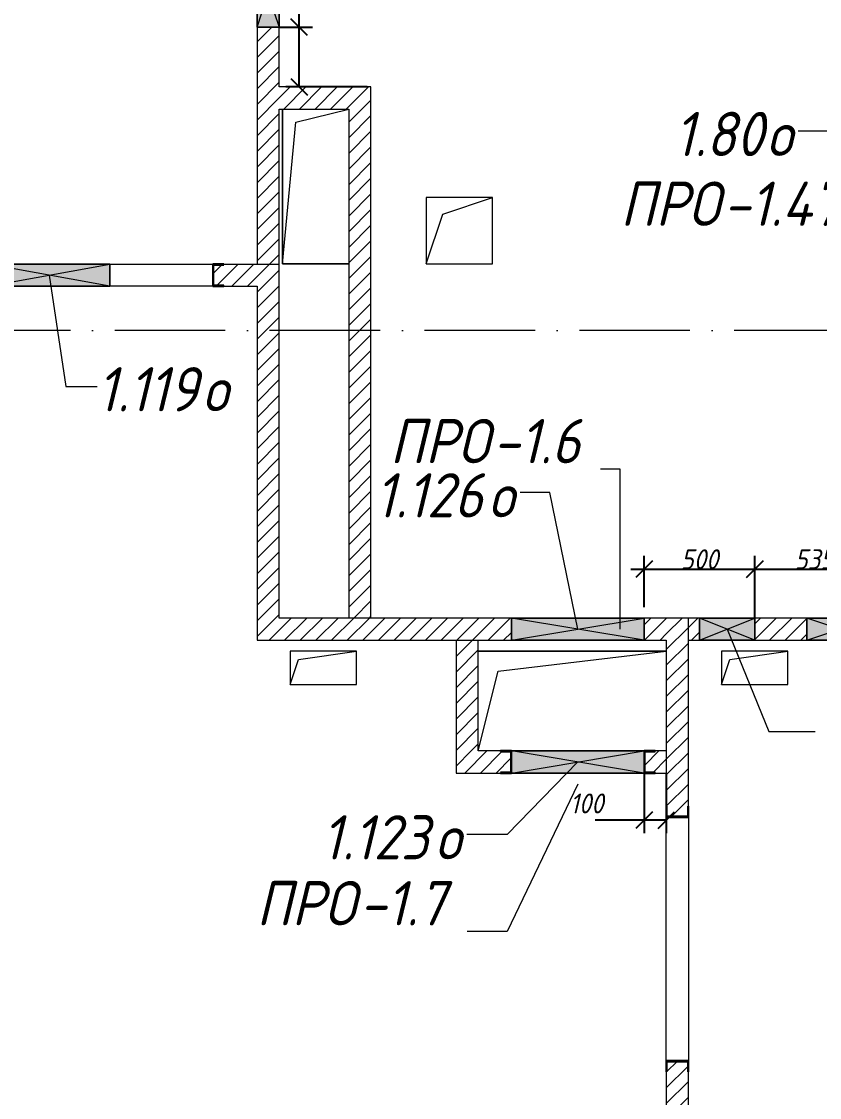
# Model space of a CAD drawing. Header units: millimetres. Extents: x -12989 to 629078, y -109036 to 555275.
# Drawn here: x 597264 to 600871, y 325507 to 330368 of the extents above; entities that cross this region are included whole.
import ezdxf

# ---------------------------------------------------------------- set-up
doc = ezdxf.new("R2010")
doc.units = ezdxf.units.MM
doc.linetypes.add('50_200_ШТРИХ_1Т_ш5_п1_п1_', pattern=[700, 500, -100, 0, -100])
for name, color, linetype, lineweight in [('A-____-____-DIMS', 7, 'Continuous', 9), ('A-DETL-GENF-OTLN', 7, 'Continuous', 9), ('A-FLOR-____-OTLN', 7, 'Continuous', 9), ('A-GENM-____-IDEN', 7, 'Continuous', 9), ('A-GENM-____-MCUT', 7, 'Continuous', 25), ('A-GENM-____-OTLN', 7, 'Continuous', 9), ('A-GENM-____-OTLN-1', 7, 'Continuous', 25), ('A-GLAZ-____-IDEN', 7, 'Continuous', 9), ('A-GLAZ-____-OTLN', 7, 'Continuous', 9), ('A-WALL-____-PATT-1', 7, 'Continuous', 9), ('A-WALL-FNSH-MCUT-1', 7, 'Continuous', 9), ('I-WALL-____-OTLN', 7, 'Continuous', 9), ('S-GRID-____-OTLN-1', 7, '50_200_ШТРИХ_1Т_ш5_п1_п1_', 9)]:
    doc.layers.add(name, color=color, linetype=linetype, lineweight=lineweight)
doc.styles.add('ISOCPEUR_I_11', font='isocpeui.ttf', dxfattribs={"width": 0.9, "height": 200})
doc.styles.add('ISOCPEUR_I_7', font='isocpeui.ttf', dxfattribs={"width": 0.9, "height": 90})
doc.dimstyles.new('ISO-1_8_0_9К_СРЕДНИЙ_Кладочные_1', dxfattribs={"dimscale": 304.8, "dimtxt": 89.638306, "dimasz": 0.246063, "dimexe": 0.19685, "dimexo": 0, "dimgap": 0, "dimtad": 1, "dimdec": 3, "dimrnd": 0.001, "dimdsep": 46, "dimtxsty": 'ISOCPEUR_I_7', "dimblk1": 'OBLIQUE', "dimblk2": 'OBLIQUE', "dimsah": 1, "dimcen": 0.09, "dimdle": 0.19685, "dimazin": 0, "dimtfac": 1, "dimtdec": 4, "dimtix": 1, "dimtmove": 0, "dimatfit": 3, "dimfxl": 1, "dimtvp": 1, "dimtolj": 1, "dimtzin": 0, "dimarcsym": 2})
doc.dimstyles.new('ISO-1_8_0_9К_СРЕДНИЙ_Кладочные_2', dxfattribs={"dimscale": 304.8, "dimtxt": 89.638306, "dimasz": 0.246063, "dimexe": 0.19685, "dimexo": 0, "dimgap": 0, "dimtad": 1, "dimdec": 3, "dimrnd": 0.001, "dimdsep": 46, "dimtxsty": 'ISOCPEUR_I_7', "dimblk1": 'OBLIQUE', "dimblk2": 'OBLIQUE', "dimsah": 1, "dimcen": 0.09, "dimdle": 0.19685, "dimazin": 0, "dimtfac": 1, "dimtdec": 4, "dimtix": 1, "dimtmove": 1, "dimatfit": 3, "dimfxl": 1, "dimtvp": 1, "dimtolj": 1, "dimtzin": 0, "dimarcsym": 2})
pattern_1 = [(45, (513013.31, 265891.49), (-35.35534, 35.35534), [])]

# ---------------------------------------------------------------- blocks, each defined once
blk = doc.blocks.new('154_Фахверк_СКБ_Швеллер - Тип_100_4010-27789772-АР1_План отверстий 1 этажа в осях 1-64_Ю-ЯЯ')
at = {"layer": 'A-GENM-____-MCUT'}
for p, q in [((175, 50), (125, 50)), ((125, 50), (125, -50)), ((175, 47), (175, 50)), ((128, 47), (175, 47)), ((128, -47), (128, 47)), ((175, -47), (128, -47)), ((175, -50), (175, -47)), ((125, -50), (175, -50))]:
    blk.add_line(p, q, dxfattribs=at)
blk = doc.blocks.new('154_Фахверк_СКБ_Швеллер - Тип_100_3600-27825154-АР1_План отверстий 1 этажа в осях 1-64_Ю-ЯЯ')
at = {"layer": 'A-GENM-____-MCUT'}
for p, q in [((175, 50), (125, 50)), ((125, 50), (125, -50)), ((175, 47), (175, 50)), ((128, 47), (175, 47)), ((128, -47), (128, 47)), ((175, -47), (128, -47)), ((175, -50), (175, -47)), ((125, -50), (175, -50))]:
    blk.add_line(p, q, dxfattribs=at)
blk = doc.blocks.new('AR_Отверстие прямоугольное _в плите_ - AR_Отверстие прямоугольное _в плите_-30459637-АР1_План отверстий 1 этажа в осях 1-64_Ю-ЯЯ')
at = {"layer": 'A-GENM-____-OTLN'}
for p, q in [((150, 75), (-150, 75)), ((-150, 75), (-150, -75)), ((-112.5, 37.5), (150, 75)), ((150, -75), (150, 75)), ((-150, -75), (-112.5, 37.5)), ((-150, -75), (150, -75))]:
    blk.add_line(p, q, dxfattribs=at)
blk = doc.blocks.new('AR_Отверстие прямоугольное _в плите_ - AR_Отверстие прямоугольное _в плите_-30459803-АР1_План отверстий 1 этажа в осях 1-64_Ю-ЯЯ')
at = {"layer": 'A-GENM-____-OTLN'}
for p, q in [((-150, 350), (-150, -350)), ((-90, 290), (150, 350)), ((-150, -350), (-90, 290)), ((-150, -350), (150, -350))]:
    blk.add_line(p, q, dxfattribs=at)
blk = doc.blocks.new('AR_Отверстие прямоугольное _в плите_ - AR_Отверстие прямоугольное _в плите_-30459689-АР1_План отверстий 1 этажа в осях 1-64_Ю-ЯЯ')
at = {"layer": 'A-GENM-____-OTLN'}
for p, q in [((150, 150), (-150, 150)), ((-150, 150), (-150, -150)), ((-75, 75), (150, 150)), ((150, -150), (150, 150)), ((-150, -150), (-75, 75)), ((-150, -150), (150, -150))]:
    blk.add_line(p, q, dxfattribs=at)
blk = doc.blocks.new('AR_Отверстие прямоугольное _в плите_ - AR_Отверстие прямоугольное _в плите_-30602922-АР1_План отверстий 1 этажа в осях 1-64_Ю-ЯЯ')
at = {"layer": 'A-GENM-____-OTLN'}
for p, q in [((425, 225), (-425, 225)), ((-335, 135), (425, 225)), ((-425, -225), (-335, 135))]:
    blk.add_line(p, q, dxfattribs=at)
blk = doc.blocks.new('AR_Отверстие прямоугольное _в стене__БезПР - AR_Отверстие прямоугольное _в стене__БезПР-36427560-АР1_План отверстий 1 этажа в осях 1-64_Ю-ЯЯ')
at = {"layer": 'A-GLAZ-____-OTLN'}
blk.add_hatch(color=256, dxfattribs=at).paths.add_polyline_path([(275, 50), (-275, 50), (-275, -50), (275, -50)], flags=0)
at = {"layer": 'A-DETL-GENF-OTLN'}
for p, q in [((-275, -50), (-275, 50)), ((-275, 50), (275, 50)), ((275, 50), (-275, -50)), ((-275, 50), (275, -50)), ((275, 50), (-275, 50)), ((-275, 50), (-275, -50)), ((275, 50), (275, -50)), ((275, -50), (275, 50)), ((275, -50), (-275, -50)), ((-275, -50), (275, -50))]:
    blk.add_line(p, q, dxfattribs=at)
at = {"layer": 'A-GLAZ-____-OTLN'}
blk.add_line((275, 50), (-275, 50), dxfattribs=at)
blk = doc.blocks.new('AR_Отверстие прямоугольное _в стене__БезПР - AR_Отверстие прямоугольное _в стене__БезПР-36428558-АР1_План отверстий 1 этажа в осях 1-64_Ю-ЯЯ')
at = {"layer": 'A-GLAZ-____-OTLN'}
blk.add_hatch(color=256, dxfattribs=at).paths.add_polyline_path([(125, 50), (-125, 50), (-125, -50), (125, -50)], flags=0)
at = {"layer": 'A-DETL-GENF-OTLN'}
for p, q in [((-125, -50), (-125, 50)), ((-125, 50), (125, 50)), ((125, 50), (-125, -50)), ((-125, 50), (125, -50)), ((125, 50), (-125, 50)), ((-125, 50), (-125, -50)), ((125, 50), (125, -50)), ((125, -50), (125, 50)), ((125, -50), (-125, -50)), ((-125, -50), (125, -50))]:
    blk.add_line(p, q, dxfattribs=at)
blk = doc.blocks.new('AR_Отверстие прямоугольное _в стене_ - AR_Отверстие прямоугольное _в стене__ОВ-36734209-АР1_План отверстий 1 этажа в осях 1-64_Ю-ЯЯ')
at = {"layer": 'A-GLAZ-____-OTLN'}
blk.add_hatch(color=256, dxfattribs=at).paths.add_polyline_path([(-300, 50), (-300, -50), (300, -50), (300, 50), (172.9, 50)], flags=0)
at = {"layer": 'A-DETL-GENF-OTLN'}
for p, q in [((-300, 50), (300, 50)), ((300, 50), (-300, -50)), ((-300, 50), (300, -50)), ((300, 50), (-300, 50)), ((300, -50), (-300, -50)), ((-300, -50), (300, -50))]:
    blk.add_line(p, q, dxfattribs=at)
blk = doc.blocks.new('AR_Отверстие прямоугольное _в стене__БезПР - AR_Отверстие прямоугольное _в стене__БезПР-36429167-АР1_План отверстий 1 этажа в осях 1-64_Ю-ЯЯ')
at = {"layer": 'A-GLAZ-____-OTLN'}
blk.add_hatch(color=256, dxfattribs=at).paths.add_polyline_path([(150, 50), (-150, 50), (-150, -50), (150, -50)], flags=0)
at = {"layer": 'A-DETL-GENF-OTLN'}
for p, q in [((-150, -50), (-150, 50)), ((-150, 50), (150, 50)), ((150, 50), (-150, -50)), ((-150, 50), (150, -50)), ((150, 50), (-150, 50)), ((-150, 50), (-150, -50)), ((150, 50), (150, -50)), ((150, -50), (150, 50)), ((150, -50), (-150, -50)), ((-150, -50), (150, -50))]:
    blk.add_line(p, q, dxfattribs=at)
blk = doc.blocks.new('AR_Отверстие прямоугольное _в стене__БезПР - AR_Отверстие прямоугольное _в стене__БезПР-36427571-АР1_План отверстий 1 этажа в осях 1-64_Ю-ЯЯ')
at = {"layer": 'A-GLAZ-____-OTLN'}
blk.add_hatch(color=256, dxfattribs=at).paths.add_polyline_path([(150, -50), (150, 50), (-150, 50), (-150, -50)], flags=0)
at = {"layer": 'A-DETL-GENF-OTLN'}
for p, q in [((-150, -50), (-150, 50)), ((-150, 50), (150, 50)), ((150, 50), (-150, -50)), ((-150, 50), (150, -50)), ((150, 50), (-150, 50)), ((-150, 50), (-150, -50)), ((150, 50), (150, -50)), ((150, -50), (150, 50)), ((150, -50), (-150, -50)), ((-150, -50), (150, -50))]:
    blk.add_line(p, q, dxfattribs=at)
at = {"layer": 'A-GLAZ-____-OTLN'}
blk.add_line((150, 50), (-150, 50), dxfattribs=at)
blk = doc.blocks.new('AR_Отверстие прямоугольное _в стене_ - AR_Отверстие прямоугольное _в стене__ОВ-36734125-АР1_План отверстий 1 этажа в осях 1-64_Ю-ЯЯ')
at = {"layer": 'A-GLAZ-____-OTLN'}
blk.add_hatch(color=256, dxfattribs=at).paths.add_polyline_path([(172.9, 50), (-300, 50), (-300, -50), (300, -50), (300, 50)], flags=0)
at = {"layer": 'A-DETL-GENF-OTLN'}
for p, q in [((-300, -50), (-300, 50)), ((-300, 50), (300, 50)), ((300, 50), (-300, -50)), ((-300, 50), (300, -50)), ((300, 50), (-300, 50)), ((-300, 50), (-300, -50)), ((300, 50), (300, -50)), ((300, -50), (300, 50)), ((300, -50), (-300, -50)), ((-300, -50), (300, -50))]:
    blk.add_line(p, q, dxfattribs=at)
blk = doc.blocks.new('154_Фахверк_СКБ_Швеллер - Тип_100_4010_1-28088705-АР1_План отверстий 1 этажа в осях 1-64_Ю-ЯЯ')
at = {"layer": 'A-GENM-____-MCUT'}
for p, q in [((175, 50), (125, 50)), ((125, 50), (125, -50)), ((175, 47), (175, 50)), ((128, 47), (175, 47)), ((128, -47), (128, 47)), ((175, -47), (128, -47)), ((175, -50), (175, -47)), ((125, -50), (175, -50))]:
    blk.add_line(p, q, dxfattribs=at)
blk = doc.blocks.new('_Oblique')
at = {"color": 0, "linetype": 'ByBlock', "lineweight": -2}
blk.add_line((-0.5, -0.5), (0.5, 0.5), dxfattribs=at)
blk = doc.blocks.new('*D5702')
at = {"layer": 'A-____-____-DIMS', "color": 0, "lineweight": -2, "transparency": 16777216}
for p, q in [((598519.2, 330342.5), (598519.2, 330652.9)), ((598519.2, 330072.5), (598519.2, 330402.5)), ((598428.3, 330342.5), (598579.2, 330342.5)), ((598826.5, 330072.5), (598459.2, 330072.5))]:
    blk.add_line(p, q, dxfattribs=at)
at = {"layer": 'Defpoints', "color": 0, "transparency": 16777216}
for p in [(598428.3, 330342.5), (598519.2, 330072.5), (598826.5, 330072.5)]:
    blk.add_point(p, dxfattribs=at)
at = {"layer": 'A-____-____-DIMS', "color": 0, "lineweight": -2, "transparency": 16777216, "xscale": 75, "yscale": 75, "zscale": 75}
for p, rotation in [((598519.2, 330342.5), 90), ((598519.2, 330072.5), 270)]:
    blk.add_blockref('_Oblique', p, dxfattribs=dict(at, rotation=rotation))
at = {"layer": 'A-____-____-DIMS', "color": 0, "transparency": 16777216, "insert": (598545.3, 330508.1), "char_height": 90, "width": 409.578, "attachment_point": 1, "rotation": 90, "line_spacing_factor": 1.149209, "style": 'ISOCPEUR_I_7'}
blk.add_mtext('\\A1;270', dxfattribs=at)
blk = doc.blocks.new('*D5708')
at = {"layer": 'A-____-____-DIMS', "color": 0, "lineweight": -2, "transparency": 16777216}
for p, q in [((600078.3, 327722.5), (600078.3, 327953.3)), ((600578.3, 327672.5), (600578.3, 327953.3)), ((600018.3, 327893.3), (600638.3, 327893.3))]:
    blk.add_line(p, q, dxfattribs=at)
at = {"layer": 'Defpoints', "color": 0, "transparency": 16777216}
for p in [(600578.3, 327893.3), (600078.3, 327722.5), (600578.3, 327672.5)]:
    blk.add_point(p, dxfattribs=at)
at = {"layer": 'A-____-____-DIMS', "color": 0, "lineweight": -2, "transparency": 16777216, "xscale": 75, "yscale": 75, "zscale": 75, "rotation": 180}
blk.add_blockref('_Oblique', (600078.3, 327893.3), dxfattribs=at)
at = {"layer": 'A-____-____-DIMS', "color": 0, "lineweight": -2, "transparency": 16777216, "xscale": 75, "yscale": 75, "zscale": 75}
blk.add_blockref('_Oblique', (600578.3, 327893.3), dxfattribs=at)
at = {"layer": 'A-____-____-DIMS', "color": 0, "transparency": 16777216, "insert": (600328.3, 327938.3), "char_height": 90, "width": 409.578, "attachment_point": 5, "style": 'ISOCPEUR_I_7'}
blk.add_mtext('\\A1;500', dxfattribs=at)
blk = doc.blocks.new('*D5709')
at = {"layer": 'A-____-____-DIMS', "color": 0, "lineweight": -2, "transparency": 16777216}
for p, q in [((600578.3, 327672.5), (600578.3, 327953.3)), ((601113.3, 327672.5), (601113.3, 327953.3)), ((600518.3, 327893.3), (601173.3, 327893.3))]:
    blk.add_line(p, q, dxfattribs=at)
at = {"layer": 'Defpoints', "color": 0, "transparency": 16777216}
for p in [(601113.3, 327893.3), (600578.3, 327672.5), (601113.3, 327672.5)]:
    blk.add_point(p, dxfattribs=at)
at = {"layer": 'A-____-____-DIMS', "color": 0, "lineweight": -2, "transparency": 16777216, "xscale": 75, "yscale": 75, "zscale": 75, "rotation": 180}
blk.add_blockref('_Oblique', (600578.3, 327893.3), dxfattribs=at)
at = {"layer": 'A-____-____-DIMS', "color": 0, "lineweight": -2, "transparency": 16777216, "xscale": 75, "yscale": 75, "zscale": 75}
blk.add_blockref('_Oblique', (601113.3, 327893.3), dxfattribs=at)
at = {"layer": 'A-____-____-DIMS', "color": 0, "transparency": 16777216, "insert": (600845.8, 327938.3), "char_height": 90, "width": 409.578, "attachment_point": 5, "style": 'ISOCPEUR_I_7'}
blk.add_mtext('\\A1;535', dxfattribs=at)
blk = doc.blocks.new('*D5711')
at = {"layer": 'A-____-____-DIMS', "color": 0, "lineweight": -2, "transparency": 16777216}
for p, q in [((600078.3, 327020.5), (600078.3, 326700)), ((600178.3, 326972.5), (600178.3, 326700)), ((600078.3, 326760), (599856.8, 326760)), ((600178.3, 326760), (600018.3, 326760))]:
    blk.add_line(p, q, dxfattribs=at)
at = {"layer": 'Defpoints', "color": 0, "transparency": 16777216}
for p in [(600078.3, 327020.5), (600178.3, 326972.5), (600178.3, 326760)]:
    blk.add_point(p, dxfattribs=at)
at = {"layer": 'A-____-____-DIMS', "color": 0, "lineweight": -2, "transparency": 16777216, "xscale": 75, "yscale": 75, "zscale": 75, "rotation": 180}
blk.add_blockref('_Oblique', (600078.3, 326760), dxfattribs=at)
at = {"layer": 'A-____-____-DIMS', "color": 0, "lineweight": -2, "transparency": 16777216, "xscale": 75, "yscale": 75, "zscale": 75}
blk.add_blockref('_Oblique', (600178.3, 326760), dxfattribs=at)
at = {"layer": 'A-____-____-DIMS', "color": 0, "transparency": 16777216, "insert": (599742.8, 326880), "char_height": 90, "width": 368.207, "attachment_point": 1, "line_spacing_factor": 1.149209, "style": 'ISOCPEUR_I_7'}
blk.add_mtext('\\A1;100', dxfattribs=at)

msp = doc.modelspace()

# ---------------------------------------------------------------- hatches: boundary and pattern name
at = {"layer": 'A-WALL-____-PATT-1'}
h = msp.add_hatch(dxfattribs=at)
h.set_pattern_fill('FP_5', color=256, style=0, pattern_type=2)
h.set_pattern_definition(pattern_1)
h.paths.add_polyline_path([(598328.3109, 329272.186), (598428.3109, 329272.186), (598428.3109, 330342.5335), (598328.3109, 330342.5335), (598328.3109, 329573.2899)], flags=0)
h.paths.add_polyline_path([(598408.6557, 330642.5335), (598428.3109, 330642.5335), (598428.3109, 332422.5335), (598328.3109, 332422.5335), (598328.3109, 330642.5335)], flags=0)
h.paths.add_polyline_path([(598331.7592, 332872.5335), (598428.3109, 332872.5335), (598428.3109, 332972.5335), (598328.3109, 332972.5335), (598328.3109, 332872.5335)], flags=0)
h = msp.add_hatch(dxfattribs=at)
h.set_pattern_fill('FP_5', color=256, style=0, pattern_type=2)
h.set_pattern_definition(pattern_1)
h.paths.add_polyline_path([(598743.3109, 329972.5335), (598843.3109, 329972.5335), (598843.3109, 330072.5335), (598428.3109, 330072.5335), (598428.3109, 329972.5335)], flags=0)
h = msp.add_hatch(dxfattribs=at)
h.set_pattern_fill('FP_5', color=256, style=0, pattern_type=2)
h.set_pattern_definition(pattern_1)
h.paths.add_polyline_path([(598843.3109, 327672.5335), (598843.3109, 329972.5335), (598743.3109, 329972.5335), (598743.3109, 327672.5335)], flags=0)
h = msp.add_hatch(dxfattribs=at)
h.set_pattern_fill('FP_5', color=256, style=0, pattern_type=2)
h.set_pattern_definition(pattern_1)
h.paths.add_polyline_path([(598328.3109, 329172.186), (598328.3109, 329272.186), (598178.3109, 329272.186), (598178.3109, 329269.186), (598131.3109, 329269.186), (598131.3109, 329175.186), (598178.3109, 329175.186), (598178.3109, 329172.186)], flags=0)
h.paths.add_polyline_path([(596513.3109, 329172.186), (596978.3109, 329172.186), (596978.3109, 329175.186), (597025.3109, 329175.186), (597025.3109, 329269.186), (596978.3109, 329269.186), (596978.3109, 329272.186), (596513.3109, 329272.186), (596513.3109, 329175.186)], flags=0)
h = msp.add_hatch(dxfattribs=at)
h.set_pattern_fill('FP_5', color=256, style=0, pattern_type=2)
h.set_pattern_definition(pattern_1)
h.paths.add_polyline_path([(598328.3109, 327672.5335), (598428.3109, 327672.5335), (598428.3109, 329272.186), (598328.3109, 329272.186), (598328.3109, 327958.8048)], flags=0)
h = msp.add_hatch(dxfattribs=at)
h.set_pattern_fill('FP_5', color=256, style=0, pattern_type=2)
h.set_pattern_definition(pattern_1)
h.paths.add_polyline_path([(600178.3109, 327572.5335), (600178.3109, 327672.5335), (600078.3109, 327672.5335), (600078.3109, 327572.5335)], flags=0)
h.paths.add_polyline_path([(599478.3109, 327572.5335), (599478.3109, 327672.5335), (598328.3109, 327672.5335), (598328.3109, 327572.5335)], flags=0)
h = msp.add_hatch(dxfattribs=at)
h.set_pattern_fill('FP_5', color=256, style=0, pattern_type=2)
h.set_pattern_definition(pattern_1)
h.paths.add_polyline_path([(600275.3109, 320172.5335), (600278.3109, 320172.5335), (600278.3109, 322872.5335), (600275.3109, 322872.5335), (600275.3109, 322919.5335), (600181.3109, 322919.5335), (600181.3109, 322872.5335), (600178.3109, 322872.5335), (600178.3109, 320172.5335), (600181.3109, 320172.5335)], flags=0)
h.paths.add_polyline_path([(600178.3109, 322922.5335), (600278.3109, 322922.5335), (600278.3109, 325622.5335), (600275.3109, 325622.5335), (600275.3109, 325669.5335), (600181.3109, 325669.5335), (600181.3109, 325622.5335), (600178.3109, 325622.5335), (600178.3109, 323115.3495)], flags=0)
h.paths.add_polyline_path([(600181.3109, 326775.5335), (600275.3109, 326775.5335), (600275.3109, 326822.5335), (600278.3109, 326822.5335), (600278.3109, 327672.5335), (600178.3109, 327672.5335), (600178.3109, 326822.5335), (600181.3109, 326822.5335)], flags=0)
h = msp.add_hatch(dxfattribs=at)
h.set_pattern_fill('FP_5', color=256, style=0, pattern_type=2)
h.set_pattern_definition(pattern_1)
h.paths.add_polyline_path([(602163.3109, 327572.5335), (602163.3109, 327672.5335), (601113.3109, 327672.5335), (601113.3109, 327572.5335), (601663.3109, 327572.5335)], flags=0)
h.paths.add_polyline_path([(600278.3109, 327572.5335), (600328.3109, 327572.5335), (600328.3109, 327672.5335), (600278.3109, 327672.5335)], flags=0)
h.paths.add_polyline_path([(600578.3109, 327572.5335), (600813.3109, 327572.5335), (600813.3109, 327672.5335), (600578.3109, 327672.5335), (600578.3109, 327649.1872)], flags=0)
h = msp.add_hatch(dxfattribs=at)
h.set_pattern_fill('FP_5', color=256, style=0, pattern_type=2)
h.set_pattern_definition(pattern_1)
h.paths.add_polyline_path([(599328.3109, 327072.5335), (599328.3109, 327572.5335), (599228.3109, 327572.5335), (599228.3109, 327072.5335)], flags=0)
h = msp.add_hatch(dxfattribs=at)
h.set_pattern_fill('FP_5', color=256, style=0, pattern_type=2)
h.set_pattern_definition(pattern_1)
h.paths.add_polyline_path([(600128.3109, 326972.5335), (600178.3109, 326972.5335), (600178.3109, 327072.5335), (600128.3109, 327072.5335), (600128.3109, 327069.5335), (600081.3109, 327069.5335), (600081.3109, 326975.5335), (600128.3109, 326975.5335)], flags=0)
h.paths.add_polyline_path([(599228.3109, 326972.5335), (599428.3109, 326972.5335), (599428.3109, 326975.5335), (599475.3109, 326975.5335), (599475.3109, 327069.5335), (599428.3109, 327069.5335), (599428.3109, 327072.5335), (599228.3109, 327072.5335)], flags=0)

# ---------------------------------------------------------------- linework, layer by layer
at = {"layer": 'A-FLOR-____-OTLN'}
for p, q in [((598443.3109, 329272.5335), (598443.3109, 329972.5335)), ((598743.3109, 329272.5335), (598443.3109, 329272.5335)), ((599328.3109, 327522.5335), (600178.3109, 327522.5335))]:
    msp.add_line(p, q, dxfattribs=at)
at = {"layer": 'A-GENM-____-IDEN'}
for p, q in [((599969.6776, 328344.8002), (599881.4781, 328344.8002)), ((599969.6776, 327622.5335), (599969.6776, 328344.8002)), ((599778.3109, 326922.5335), (599459.4647, 326257.048)), ((599459.4647, 326257.048), (599278.3187, 326257.048))]:
    msp.add_line(p, q, dxfattribs=at)
at = {"layer": 'A-GLAZ-____-IDEN'}
for p, q in [((601043.7983, 329872.2218), (600774.3337, 329872.2218)), ((597388.3109, 329222.186), (597463.4186, 328718.9166)), ((597463.4186, 328718.9166), (597605.3607, 328718.9166)), ((599652.2462, 328239.5939), (599517.0746, 328239.5939)), ((599778.3109, 327622.5335), (599652.2462, 328239.5939)), ((600453.3109, 327622.5335), (600642.1965, 327160.0791)), ((600642.1965, 327160.0791), (600850.4203, 327160.0791)), ((599778.3109, 327022.5335), (599459.4647, 326694.4253)), ((599459.4647, 326694.4253), (599276.4833, 326694.4253))]:
    msp.add_line(p, q, dxfattribs=at)
at = {"layer": 'A-WALL-FNSH-MCUT-1'}
for p, q in [((598328.3109, 330342.5335), (598328.3109, 329272.186)), ((598428.3109, 330072.5335), (598428.3109, 330342.5335)), ((598843.3109, 330072.5335), (598428.3109, 330072.5335)), ((598843.3109, 327672.5335), (598843.3109, 330072.5335)), ((598428.3109, 327672.5335), (598428.3109, 329972.5335)), ((598428.3109, 329972.5335), (598743.3109, 329972.5335)), ((598743.3109, 329972.5335), (598743.3109, 327672.5335)), ((598178.3109, 329272.186), (598428.3109, 329272.186)), ((598178.3109, 329172.186), (598328.3109, 329172.186)), ((598328.3109, 329172.186), (598328.3109, 327572.5335)), ((599478.3109, 327672.5335), (598428.3109, 327672.5335)), ((600328.3109, 327672.5335), (600078.3109, 327672.5335)), ((600278.3109, 326822.5335), (600278.3109, 327672.5335)), ((600813.3109, 327672.5335), (600578.3109, 327672.5335)), ((598328.3109, 327572.5335), (599478.3109, 327572.5335)), ((599228.3109, 327572.5335), (599228.3109, 326972.5335)), ((599328.3109, 327072.5335), (599328.3109, 327572.5335)), ((600078.3109, 327572.5335), (600178.3109, 327572.5335)), ((600178.3109, 327572.5335), (600178.3109, 326822.5335)), ((600278.3109, 327572.5335), (600328.3109, 327572.5335)), ((600578.3109, 327572.5335), (600813.3109, 327572.5335)), ((599428.3109, 327072.5335), (599328.3109, 327072.5335)), ((600178.3109, 327072.5335), (600128.3109, 327072.5335)), ((599228.3109, 326972.5335), (599428.3109, 326972.5335)), ((600128.3109, 326972.5335), (600178.3109, 326972.5335)), ((600178.3109, 325622.5335), (600178.3109, 322922.5335)), ((600278.3109, 322922.5335), (600278.3109, 325622.5335))]:
    msp.add_line(p, q, dxfattribs=at)
at = {"layer": 'I-WALL-____-OTLN'}
for p, q in [((597663.3109, 329272.186), (598128.3109, 329272.186)), ((598128.3109, 329172.186), (597663.3109, 329172.186)), ((600178.3109, 325672.5335), (600178.3109, 326772.5335)), ((600278.3109, 326772.5335), (600278.3109, 325672.5335))]:
    msp.add_line(p, q, dxfattribs=at)
at = {"layer": 'S-GRID-____-OTLN-1'}
msp.add_line((617087.7175, 328972.5335), (508344.5407, 328972.5335), dxfattribs=at)

# ---------------------------------------------------------------- block references
at = {"layer": 'A-GENM-____-OTLN'}
for name, p in [('AR_Отверстие прямоугольное _в плите_ - AR_Отверстие прямоугольное _в плите_-30459803-АР1_План отверстий 1 этажа в осях 1-64_Ю-ЯЯ', (598593.3109, 329622.5335)), ('AR_Отверстие прямоугольное _в плите_ - AR_Отверстие прямоугольное _в плите_-30459689-АР1_План отверстий 1 этажа в осях 1-64_Ю-ЯЯ', (599243.3109, 329422.5335)), ('AR_Отверстие прямоугольное _в плите_ - AR_Отверстие прямоугольное _в плите_-30459637-АР1_План отверстий 1 этажа в осях 1-64_Ю-ЯЯ', (598628.3109, 327447.5335)), ('AR_Отверстие прямоугольное _в плите_ - AR_Отверстие прямоугольное _в плите_-30602922-АР1_План отверстий 1 этажа в осях 1-64_Ю-ЯЯ', (599753.3109, 327297.5335)), ('AR_Отверстие прямоугольное _в плите_ - AR_Отверстие прямоугольное _в плите_-30459637-АР1_План отверстий 1 этажа в осях 1-64_Ю-ЯЯ', (600578.3109, 327447.5335))]:
    msp.add_blockref(name, p, dxfattribs=at)
at = {"layer": 'A-GENM-____-OTLN-1'}
for name, p in [('154_Фахверк_СКБ_Швеллер - Тип_100_3600-27825154-АР1_План отверстий 1 этажа в осях 1-64_Ю-ЯЯ', (598003.3109, 329222.186)), ('154_Фахверк_СКБ_Швеллер - Тип_100_4010_1-28088705-АР1_План отверстий 1 этажа в осях 1-64_Ю-ЯЯ', (599953.3109, 327022.5335))]:
    msp.add_blockref(name, p, dxfattribs=at)
for name, p, rotation in [('154_Фахверк_СКБ_Швеллер - Тип_100_4010-27789772-АР1_План отверстий 1 этажа в осях 1-64_Ю-ЯЯ', (599603.3109, 327022.5335), 180), ('154_Фахверк_СКБ_Швеллер - Тип_100_4010-27789772-АР1_План отверстий 1 этажа в осях 1-64_Ю-ЯЯ', (600228.3109, 326647.5335), 89.9999999999999), ('154_Фахверк_СКБ_Швеллер - Тип_100_3600-27825154-АР1_План отверстий 1 этажа в осях 1-64_Ю-ЯЯ', (600228.3109, 325797.5335), 269.9999999999999)]:
    msp.add_blockref(name, p, dxfattribs=dict(at, rotation=rotation))
at = {"layer": 'A-GLAZ-____-OTLN'}
for name, p, rotation in [('AR_Отверстие прямоугольное _в стене__БезПР - AR_Отверстие прямоугольное _в стене__БезПР-36427571-АР1_План отверстий 1 этажа в осях 1-64_Ю-ЯЯ', (598378.3109, 330492.5335), 89.99999999999984), ('AR_Отверстие прямоугольное _в стене__БезПР - AR_Отверстие прямоугольное _в стене__БезПР-36427560-АР1_План отверстий 1 этажа в осях 1-64_Ю-ЯЯ', (597388.3109, 329222.186), 180), ('AR_Отверстие прямоугольное _в стене_ - AR_Отверстие прямоугольное _в стене__ОВ-36734125-АР1_План отверстий 1 этажа в осях 1-64_Ю-ЯЯ', (599778.3109, 327622.5335), 180), ('AR_Отверстие прямоугольное _в стене__БезПР - AR_Отверстие прямоугольное _в стене__БезПР-36428558-АР1_План отверстий 1 этажа в осях 1-64_Ю-ЯЯ', (600453.3109, 327622.5335), 180), ('AR_Отверстие прямоугольное _в стене__БезПР - AR_Отверстие прямоугольное _в стене__БезПР-36429167-АР1_План отверстий 1 этажа в осях 1-64_Ю-ЯЯ', (600963.3109, 327622.5335), 180), ('AR_Отверстие прямоугольное _в стене_ - AR_Отверстие прямоугольное _в стене__ОВ-36734209-АР1_План отверстий 1 этажа в осях 1-64_Ю-ЯЯ', (599778.3109, 327022.5335), 180)]:
    msp.add_blockref(name, p, dxfattribs=dict(at, rotation=rotation))

# ---------------------------------------------------------------- texts
at = {"layer": 'A-GENM-____-IDEN', "char_height": 200, "attachment_point": 1, "style": 'ISOCPEUR_I_11'}
for s, insert, width in [('ПРО', (599970.5355, 329644.5327), 562.784625), ('-1.47', (600434.8792, 329644.5327), 692.658), ('ПРО', (598928.6214, 328571.9163), 562.784625), ('-1.6', (599392.9651, 328571.9163), 505.063125), ('ПРО', (598325.4621, 326484.1642), 562.784625), ('-1.7', (598789.8058, 326484.1642), 505.063125)]:
    msp.add_mtext(s, dxfattribs=dict(at, insert=insert, width=width))
at = {"layer": 'A-GLAZ-____-IDEN', "char_height": 200, "attachment_point": 1, "style": 'ISOCPEUR_I_11'}
for s, insert, width in [('1.80', (600214.8821, 329959.8364), 505.063125), ('\\fISOCPEUR|b0|i1|c204|p34|;\\W.9;о', (600631.6008, 329959.8364), 158.734125), ('1.119', (597605.3607, 328806.5311), 577.215), ('\\fISOCPEUR|b0|i1|c204|p34|;\\W.9;о', (598081.6107, 328806.5311), 158.734125), ('1.126', (598862.2214, 328327.2084), 620.506125), ('\\fISOCPEUR|b0|i1|c204|p34|;\\W.9;о', (599374.1901, 328327.2084), 158.734125), ('1.123', (598621.6301, 326782.0398), 620.506125), ('\\fISOCPEUR|b0|i1|c204|p34|;\\W.9;о', (599133.5988, 326782.0398), 158.734125)]:
    msp.add_mtext(s, dxfattribs=dict(at, insert=insert, width=width))

# ---------------------------------------------------------------- dimensions: what is measured, and where the dimension line sits
at = {"layer": 'A-____-____-DIMS'}
dim = msp.add_linear_dim(base=(598519.2454, 330072.5335), p1=(598428.3109, 330342.5335), p2=(598826.5053, 330072.5335), angle=90, dimstyle='ISO-1_8_0_9К_СРЕДНИЙ_Кладочные_1', override={"dimpost": '<>', "dimfxl": 481.101634}, dxfattribs=at)
dim.commit()
dim.dimension.update_dxf_attribs({"geometry": '*D5702', "text_midpoint": (598605.2772, 330652.9093), "dimtype": 160, "text_rotation": 90})
for base, p1, p2, override, picture, middle in [((600578.3109, 327893.299), (600078.3109, 327722.5335), (600578.3109, 327672.5335), {"dimpost": '<>', "dimfxl": 502.493781}, '*D5708', (600328.3109, 327938.299)), ((601113.3109, 327893.299), (600578.3109, 327672.5335), (601113.3109, 327672.5335), {"dimpost": '<>', "dimfxl": 535}, '*D5709', (600845.8109, 327938.299))]:
    dim = msp.add_linear_dim(base=base, p1=p1, p2=p2, dimstyle='ISO-1_8_0_9К_СРЕДНИЙ_Кладочные_2', override=override, dxfattribs=at)
    dim.commit()
    dim.dimension.update_dxf_attribs({"geometry": picture, "text_midpoint": middle})
dim = msp.add_linear_dim(base=(600178.3109, 326759.9972), p1=(600078.3109, 327020.5068), p2=(600178.3109, 326972.5335), dimstyle='ISO-1_8_0_9К_СРЕДНИЙ_Кладочные_1', override={"dimpost": '<>', "dimfxl": 110.911838}, dxfattribs=at)
dim.commit()
dim.dimension.update_dxf_attribs({"geometry": '*D5711', "text_midpoint": (599926.9407, 326759.9972), "dimtype": 160})

doc.saveas('drawing.dxf')
